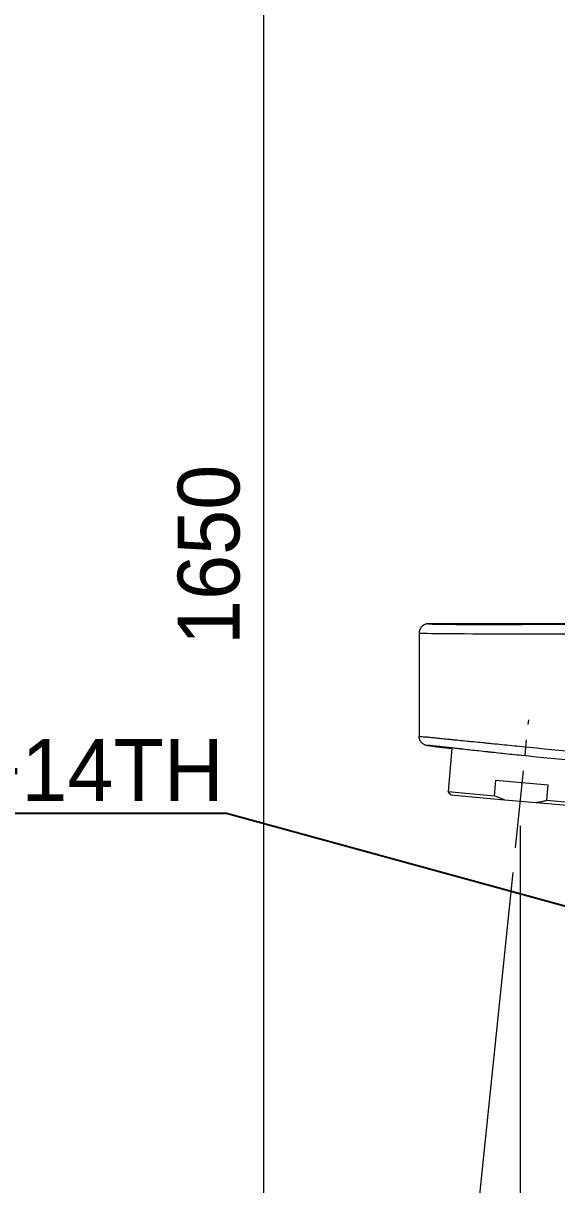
# Model space of a CAD drawing. Extents: x 1151 to 2280, y 0 to 827.
# Drawn here: x 1715.3 to 1801.6, y 122.1 to 309.6 of the extents above; entities that cross this region are included whole.
import ezdxf
from ezdxf import colors
from ezdxf.entities.mleader import LeaderData, LeaderLine
from ezdxf.math import Vec2, Vec3

# ---------------------------------------------------------------- set-up
doc = ezdxf.new("R2010")
doc.units = 0
doc.header["$LTSCALE"] = 10
doc.header["$MEASUREMENT"] = 0
doc.header["$PDMODE"] = 3
doc.header["$PDSIZE"] = -10
doc.linetypes.add('CENTER', pattern=[2, 1.25, -0.25, 0.25, -0.25])
doc.layers.get('0').update_dxf_attribs({"linetype": 'CONTINUOUS'})
doc.layers.get('DEFPOINTS').update_dxf_attribs({"linetype": 'CONTINUOUS'})
doc.layers.add('1', color=7, linetype='CONTINUOUS')
doc.layers.add('DEF_LAYER_ASSEM_MEMBER', color=7, linetype='CONTINUOUS')
doc.layers.add('37', color=7, linetype='CONTINUOUS', true_color=0xffffff)
doc.styles.add('Daelim Dimension', font='H2GTRE.TTF')
doc.styles.get("Standard").update_dxf_attribs({"font": 'SYMBOL'})
doc.dimstyles.new('DEFAULT', dxfattribs={"dimscale": 2, "dimtxt": 2, "dimasz": 2, "dimexe": 0, "dimexo": 2, "dimgap": 1, "dimtad": 1, "dimdec": 1, "dimzin": 9, "dimdsep": 46, "dimtxsty": 'Daelim Dimension', "dimcen": 0.5, "dimclrd": 252, "dimclre": 252, "dimclrt": 3, "dimadec": 1, "dimazin": 0, "dimtfac": 1, "dimtdec": 1, "dimtix": 1, "dimtmove": 0, "dimatfit": 3, "dimfxl": 1, "dimtolj": 1, "dimtzin": 1, "dimlwd": 9, "dimlwe": 9, "dimarcsym": 0})

# ---------------------------------------------------------------- blocks, each defined once
blk = doc.blocks.new('*D7')
at = {"color": 5, "lineweight": 9, "ltscale": 0.5, "transparency": 16777216}
for p, q in [((1795.69, 180.04), (1795.69, 99.66)), ((1996.38, 165.33), (1996.38, 99.66)), ((1799.69, 101.66), (1992.38, 101.66))]:
    blk.add_line(p, q, dxfattribs=at)
at = {"color": 5, "ltscale": 0.5, "transparency": 16777216}
for points in [[(1799.69, 102.32), (1799.69, 100.99), (1795.69, 101.66)], [(1992.38, 102.32), (1992.38, 100.99), (1996.38, 101.66)]]:
    blk.add_solid(points, dxfattribs=at)
at = {"layer": 'DEFPOINTS', "color": 0, "ltscale": 0.5, "transparency": 16777216}
for p in [(1795.69, 184.04), (1996.38, 169.33), (1996.38, 101.66)]:
    blk.add_point(p, dxfattribs=at)
at = {"color": 7, "ltscale": 0.5, "transparency": 16777216, "insert": (1896.03, 108.88), "char_height": 10, "attachment_point": 5, "style": 'Daelim Dimension'}
blk.add_mtext('\\A1;200.7', dxfattribs=at)
blk = doc.blocks.new('*D10')
at = {"color": 5, "lineweight": 9, "ltscale": 0.5, "transparency": 16777216}
for p, q in [((1795.69, 178.14), (1795.69, 99.66)), ((1794.5, 172.53), (1786.99, 100.1))]:
    blk.add_line(p, q, dxfattribs=at)
blk.add_arc((1795.69, 184.04), 82.39, 266.8678, 267.218, dxfattribs=at)
at = {"color": 5, "ltscale": 0.5, "transparency": 16777216}
for points in [[(1791.14, 101.11), (1791.24, 102.44), (1787.2, 102.09)], [(1791.71, 102.42), (1791.67, 101.09), (1795.69, 101.66)]]:
    blk.add_solid(points, dxfattribs=at)
at = {"layer": 'DEFPOINTS', "color": 0, "ltscale": 0.5, "transparency": 16777216}
for p in [(1797.05, 197.18), (1795.69, 184.04), (1795.69, 182.14), (1794.91, 176.51), (1790.02, 101.85)]:
    blk.add_point(p, dxfattribs=at)
at = {"color": 7, "ltscale": 0.5, "transparency": 16777216, "insert": (1791.81, 108.87), "char_height": 10, "attachment_point": 5, "rotation": 357.0429, "style": 'Daelim Dimension'}
blk.add_mtext('\\A1;5%%D', dxfattribs=at)

msp = doc.modelspace()

# ---------------------------------------------------------------- linework, layer by layer
at = {"color": 5, "lineweight": 9, "ltscale": 0.5}
msp.add_line((1754.2, 357.32), (1754.2, 117.34), dxfattribs=at)
at = {"layer": '1', "color": 7, "linetype": 'Continuous', "lineweight": 18}
for p, q in [((1784.64, 192.52), (1784.03, 185.57)), ((1791.49, 184.91), (1791.71, 187.4)), ((1791.71, 187.4), (1800.2, 186.66)), ((1799.98, 184.17), (1800.2, 186.66)), ((1784.48, 185.03), (1784.03, 185.57)), ((1784.03, 185.57), (1791.49, 184.91)), ((1784.48, 185.03), (1793.12, 184.27)), ((1793.12, 184.27), (1798.26, 183.82)), ((1798.26, 183.82), (1806.9, 183.06)), ((1799.98, 184.17), (1807.44, 183.52))]:
    msp.add_line(p, q, dxfattribs=at)
for points in [[(1793.12, 184.27), (1792.94, 184.33), (1792.58, 184.45), (1792.04, 184.67), (1791.67, 184.83), (1791.49, 184.91)], [(1798.26, 183.82), (1798.45, 183.85), (1798.82, 183.91), (1799.39, 184.02), (1799.78, 184.12), (1799.98, 184.17)]]:
    msp.add_open_spline(points, degree=3, dxfattribs=at)
at = {"layer": '37', "color": 7, "linetype": 'Continuous', "lineweight": 18}
for p, q in [((1832.43, 212.68), (1780.82, 212.67)), ((1779.34, 211.19), (1779.34, 194.48))]:
    msp.add_line(p, q, dxfattribs=at)
at = {"layer": '37', "color": 7, "linetype": 'Continuous', "lineweight": 13}
for p, q in [((1883.87, 212.54), (1796.01, 212.54)), ((1795.98, 211.05), (1883.83, 211.05))]:
    msp.add_line(p, q, dxfattribs=at)
at = {"layer": '37', "color": 7, "linetype": 'Continuous', "lineweight": 18}
msp.add_arc((1870.39, 903.78), 716.41, 262.80293, 263.12517, dxfattribs=at)
msp.add_ellipse((1796.37, 212.67), major_axis=(15.55, 0), ratio=0.008727, start_param=3.140759, end_param=4.689221, dxfattribs=at)
at = {"layer": '37', "color": 7, "linetype": 'Continuous', "lineweight": 13}
for centre, major_axis, ratio, start_param, end_param in [((1796.37, 212.67), (15.55, 0), 0.008727, 3.140759, 4.689221), ((1796.37, 211.19), (17.03, 0), 0.007967, 3.141591, 4.689221), ((1870.21, 903.78), (714.78, 0), 1, 4.608341, 4.661596)]:
    msp.add_ellipse(centre, major_axis=major_axis, ratio=ratio, start_param=start_param, end_param=end_param, dxfattribs=at)
at = {"layer": '37', "color": 7, "linetype": 'Continuous', "lineweight": 18}
for points, knots in [([(1780.82, 212.67), (1780.72, 212.67), (1780.63, 212.66), (1780.49, 212.63), (1780.44, 212.62), (1780.37, 212.6), (1780.35, 212.59), (1780.3, 212.57), (1780.28, 212.56), (1780.17, 212.52), (1780.08, 212.47), (1779.98, 212.41), (1779.96, 212.39), (1779.92, 212.36), (1779.9, 212.35), (1779.85, 212.3), (1779.81, 212.27), (1779.71, 212.17), (1779.65, 212.09), (1779.58, 211.99), (1779.56, 211.97), (1779.54, 211.93), (1779.53, 211.91), (1779.49, 211.84), (1779.45, 211.76), (1779.42, 211.66), (1779.4, 211.59), (1779.39, 211.57), (1779.38, 211.52), (1779.37, 211.5), (1779.35, 211.38), (1779.34, 211.28), (1779.34, 211.19)], [0, 0, 0, 0, 0.125, 0.125, 0.1875, 0.1875, 0.21875, 0.21875, 0.25, 0.25, 0.375, 0.375, 0.40625, 0.40625, 0.4375, 0.4375, 0.5, 0.5, 0.625, 0.625, 0.65625, 0.65625, 0.6875, 0.6875, 0.75, 0.8125, 0.8125, 0.84375, 0.84375, 0.875, 0.875, 1, 1, 1, 1]), ([(1780.64, 193.01), (1780.55, 193.03), (1780.46, 193.04), (1780.33, 193.08), (1780.29, 193.1), (1780.23, 193.13), (1780.21, 193.13), (1780.17, 193.15), (1780.15, 193.16), (1780.05, 193.22), (1779.98, 193.26), (1779.87, 193.35), (1779.84, 193.38), (1779.77, 193.44), (1779.74, 193.47), (1779.65, 193.57), (1779.6, 193.64), (1779.53, 193.76), (1779.51, 193.8), (1779.48, 193.86), (1779.47, 193.88), (1779.45, 193.92), (1779.44, 193.94), (1779.41, 194.04), (1779.38, 194.13), (1779.36, 194.26), (1779.35, 194.3), (1779.34, 194.39), (1779.34, 194.44), (1779.34, 194.48)], [0, 0, 0, 0, 0.125, 0.125, 0.1875, 0.1875, 0.21875, 0.21875, 0.25, 0.25, 0.375, 0.375, 0.4375, 0.4375, 0.5, 0.5, 0.625, 0.625, 0.6875, 0.6875, 0.71875, 0.71875, 0.75, 0.75, 0.875, 0.875, 0.9375, 0.9375, 1, 1, 1, 1])]:
    msp.add_open_spline(points, degree=3, knots=knots, dxfattribs=at)
at = {"layer": '37', "color": 7, "linetype": 'Continuous', "lineweight": 13}
for points, knots in [([(1779.34, 194.48), (1779.34, 194.49), (1779.37, 194.49), (1779.45, 194.49), (1779.48, 194.49), (1779.54, 194.48), (1779.58, 194.48), (1779.61, 194.48), (1779.64, 194.48), (1779.65, 194.47), (1779.77, 194.47), (1779.9, 194.45), (1780.22, 194.43), (1780.4, 194.41), (1780.82, 194.37), (1781.05, 194.35), (1781.37, 194.32), (1781.47, 194.31), (1781.57, 194.3), (1781.64, 194.29), (1781.68, 194.29), (1781.85, 194.27), (1782, 194.26), (1782.45, 194.21), (1782.78, 194.18), (1783.46, 194.11), (1783.82, 194.07), (1784.4, 194.01), (1784.6, 193.99), (1784.9, 193.96), (1785.05, 193.95), (1785.21, 193.93), (1785.31, 193.92), (1785.37, 193.92), (1785.84, 193.87), (1786.28, 193.82), (1787.18, 193.73), (1787.65, 193.69), (1788.6, 193.59), (1789.09, 193.54), (1789.72, 193.48), (1789.85, 193.47), (1790.1, 193.44), (1790.23, 193.43), (1790.62, 193.39), (1790.88, 193.36), (1791.66, 193.29), (1792.19, 193.23), (1793.25, 193.13), (1793.79, 193.08), (1794.88, 192.97), (1795.42, 192.92), (1795.98, 192.87)], [0, 0, 0, 0, 0.0625, 0.0625, 0.09375, 0.09375, 0.109375, 0.117188, 0.117188, 0.125, 0.125, 0.1875, 0.1875, 0.25, 0.25, 0.3125, 0.3125, 0.328125, 0.335937, 0.335937, 0.34375, 0.34375, 0.375, 0.375, 0.4375, 0.4375, 0.5, 0.5, 0.53125, 0.53125, 0.546875, 0.554687, 0.554687, 0.5625, 0.5625, 0.625, 0.625, 0.6875, 0.6875, 0.75, 0.75, 0.765625, 0.765625, 0.78125, 0.78125, 0.8125, 0.8125, 0.875, 0.875, 0.9375, 0.9375, 1, 1, 1, 1]), ([(1795.86, 191.39), (1795.35, 191.45), (1794.85, 191.5), (1793.86, 191.6), (1793.37, 191.66), (1792.39, 191.76), (1791.91, 191.81), (1791.2, 191.89), (1790.96, 191.92), (1790.66, 191.95), (1790.6, 191.95), (1790.49, 191.97), (1790.31, 191.99), (1790.14, 192), (1789.56, 192.07), (1789.11, 192.12), (1788.24, 192.21), (1787.81, 192.26), (1786.99, 192.35), (1786.59, 192.39), (1786.15, 192.44), (1786.11, 192.45), (1786.01, 192.46), (1785.87, 192.48), (1785.54, 192.51), (1785.27, 192.54), (1784.74, 192.6), (1784.41, 192.64), (1783.78, 192.71), (1783.49, 192.74), (1783.07, 192.78), (1782.94, 192.8), (1782.77, 192.82), (1782.74, 192.82), (1782.68, 192.83), (1782.59, 192.84), (1782.5, 192.85), (1782.2, 192.88), (1781.99, 192.9), (1781.61, 192.94), (1781.44, 192.96), (1781.15, 192.98), (1781.03, 193), (1780.91, 193.01), (1780.88, 193.01), (1780.84, 193.01), (1780.78, 193.01), (1780.73, 193.02), (1780.66, 193.02), (1780.64, 193.02), (1780.64, 193.01)], [0, 0, 0, 0, 0.0625, 0.0625, 0.125, 0.125, 0.1875, 0.1875, 0.21875, 0.21875, 0.226562, 0.226562, 0.234375, 0.25, 0.25, 0.3125, 0.3125, 0.375, 0.375, 0.4375, 0.4375, 0.445312, 0.445312, 0.453125, 0.46875, 0.5, 0.5, 0.5625, 0.5625, 0.625, 0.625, 0.65625, 0.65625, 0.664062, 0.664062, 0.671875, 0.6875, 0.6875, 0.75, 0.75, 0.8125, 0.8125, 0.875, 0.875, 0.890625, 0.890625, 0.90625, 0.9375, 0.9375, 1, 1, 1, 1]), ([(1833.88, 188.44), (1830.71, 188.61), (1827.53, 188.79), (1821.19, 189.19), (1818.02, 189.42), (1808.51, 190.16), (1802.18, 190.73), (1795.86, 191.39)], [0, 0, 0, 0, 0.25, 0.25, 0.5, 0.5, 1, 1, 1, 1])]:
    msp.add_open_spline(points, degree=3, knots=knots, dxfattribs=at)
at = {"layer": 'DEF_LAYER_ASSEM_MEMBER', "color": 1, "linetype": 'CENTER', "lineweight": 5}
msp.add_line((1794.91, 176.51), (1797.05, 197.18), dxfattribs=at)

# ---------------------------------------------------------------- texts
at = {"color": 5, "ltscale": 0.5, "insert": (1745.38, 223.8), "char_height": 10, "attachment_point": 5, "rotation": 90, "style": 'Daelim Dimension'}
msp.add_mtext('\\A1;1650', dxfattribs=at)

# ---------------------------------------------------------------- dimensions: what is measured, and where the dimension line sits
at = {"color": 5, "ltscale": 0.5}
dim = msp.add_angular_dim_2l(base=(1790.02, 101.85), line1=((1794.91, 176.51), (1797.05, 197.18)), line2=((1795.69, 184.04), (1795.69, 182.14)), text='5%%D', dimstyle='DEFAULT', override={"dimtxt": 5, "dimexe": 1, "dimclrd": 5, "dimclre": 5, "dimclrt": 7}, dxfattribs=at)
dim.commit()
dim.dimension.update_dxf_attribs({"geometry": '*D10', "text_midpoint": (1791.81, 108.87)})
dim = msp.add_linear_dim(base=(1996.38, 101.66), p1=(1795.69, 184.04), p2=(1996.38, 169.33), dimstyle='DEFAULT', override={"dimtxt": 5, "dimexe": 1, "dimclrd": 5, "dimclre": 5, "dimclrt": 7}, dxfattribs=at)
dim.commit()
dim.dimension.update_dxf_attribs({"geometry": '*D7', "text_midpoint": (1896.03, 108.88)})

# ---------------------------------------------------------------- leaders
at = {"ltscale": 0.5}
ml = msp.add_multileader_mtext('Standard', dxfattribs=at)
ml.set_content('G1/2-14TH', color=256)
ml.set_leader_properties(color=5)
ml.build(insert=Vec2(0, 0))
ml.multileader.update_dxf_attribs({"text_left_attachment_type": 6, "text_right_attachment_type": 6, "dogleg_length": 0.36, "arrow_head_size": 5})
ctx = ml.context
ctx.base_point, ctx.char_height, ctx.arrow_head_size, ctx.landing_gap_size, ctx.plane_origin = Vec3(1672.58, 182.05), 10, 5, 0.09, Vec3(1657.04, 153.04)
ctx.left_attachment, ctx.right_attachment, ctx.text_align_type = 6, 6, 2
notes = []
notes.append((ctx, [(1, (1, 1, 0), (1748.19, 182.05), (-1, 0), 0.36, [(0, [(1815.99, 163.45)], 0, [])])]))
ctx.mtext.insert, ctx.mtext.alignment, ctx.mtext.flow_direction = Vec3(1747.74, 194.05), 3, 5
for ctx, leaders in notes:
    for number, flags, end, landing, length, lines in leaders:
        leader = LeaderData()
        leader.index, (leader.has_last_leader_line, leader.has_dogleg_vector, leader.attachment_direction) = number, flags
        leader.last_leader_point, leader.dogleg_vector, leader.dogleg_length = Vec3(end), Vec3(landing), length
        for number, points, colour, breaks in lines:
            line = LeaderLine()
            line.index, line.vertices, line.color, line.breaks = number, Vec3.list(points), colors.encode_raw_color(colour), breaks
            leader.lines.append(line)
        ctx.leaders.append(leader)

doc.saveas('drawing.dxf')
